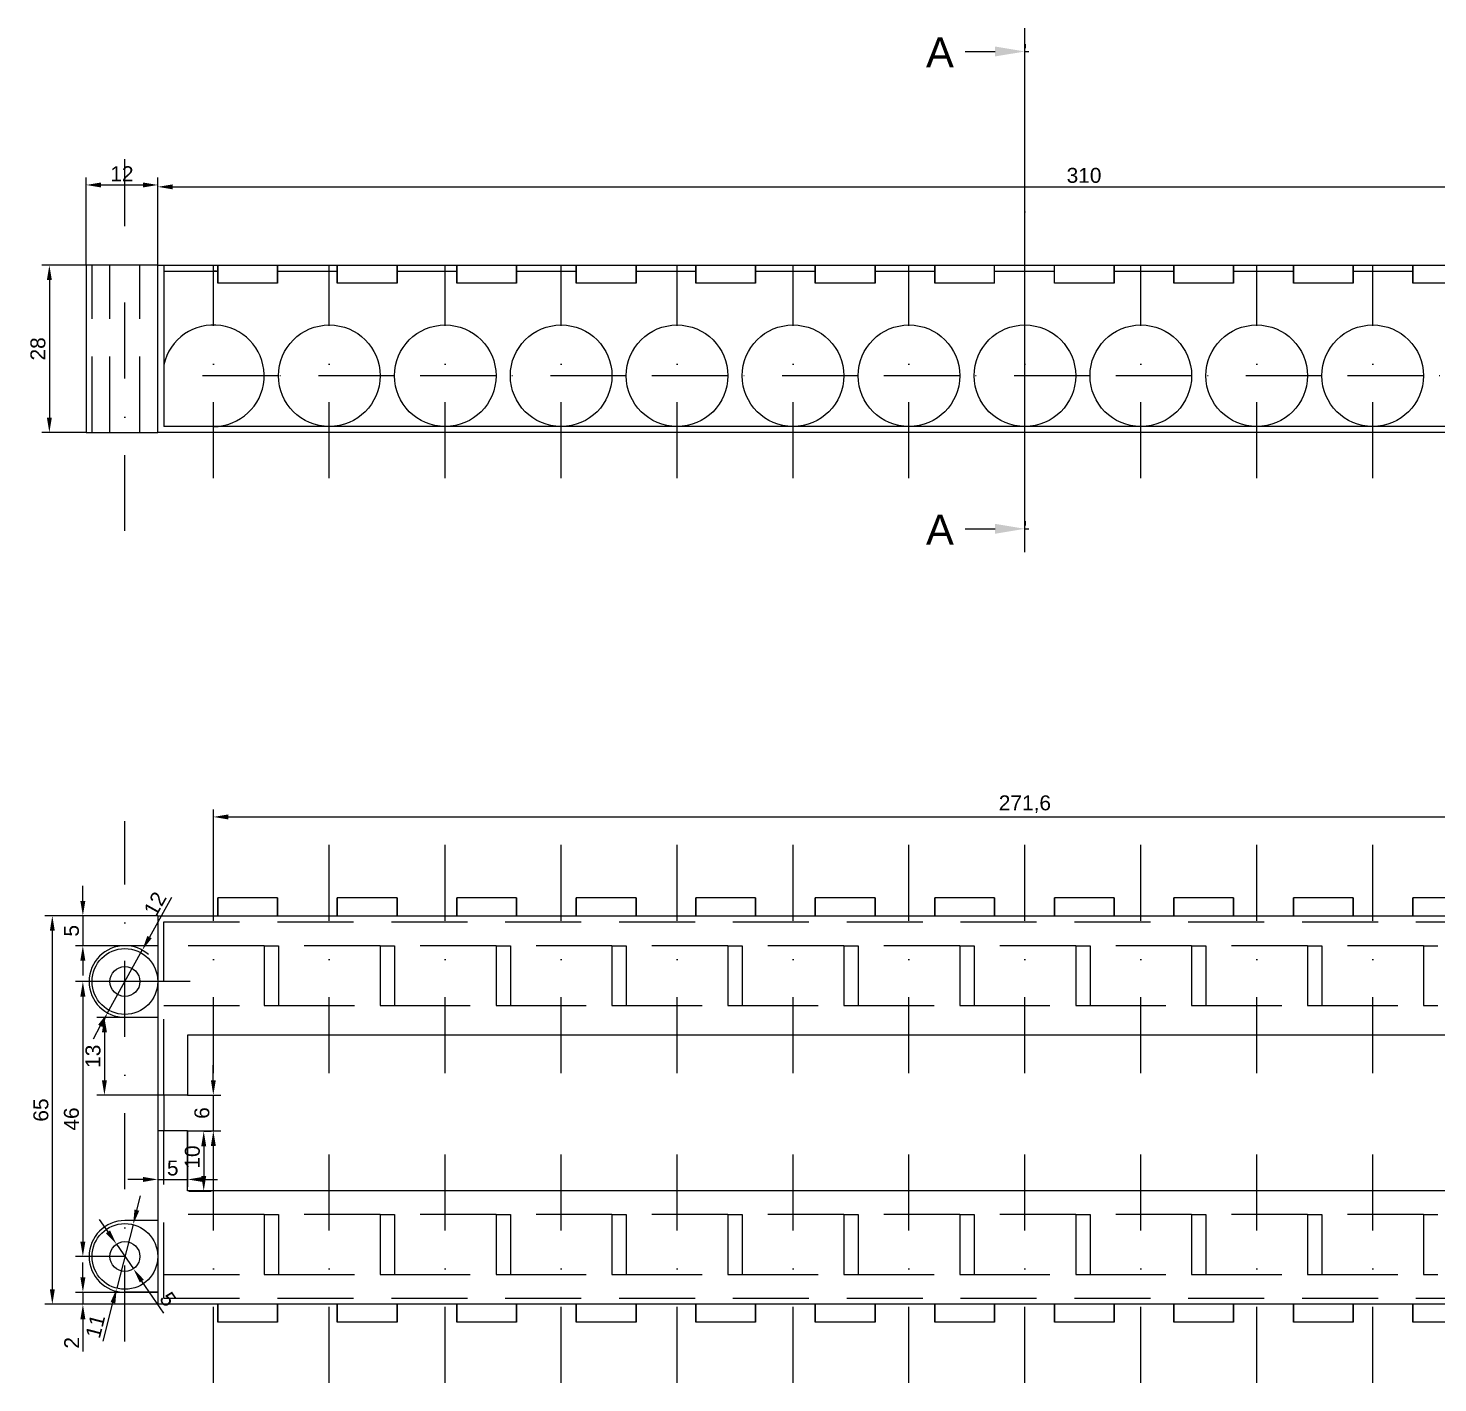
# Model space of a CAD drawing. Header units: millimetres. Extents: x 33 to 498, y 22 to 250.
# Drawn here: x 33.1 to 269, y 23.1 to 249.7 of the extents above; entities that cross this region are included whole.
import ezdxf

# ---------------------------------------------------------------- set-up
doc = ezdxf.new("R2010")
doc.units = ezdxf.units.MM
doc.linetypes.add('TRAZO_Y_PUNTO', pattern=[25.4, 12.7, -6.35, 0, -6.35])
doc.linetypes.add('TRAZOS', pattern=[19.05, 12.7, -6.35])
for name, color, linetype, lineweight in [('01_Contornos', 7, 'Continuous', 20), ('02_Ocultas', 4, 'TRAZOS', 20), ('03_Ejes', 1, 'TRAZO_Y_PUNTO', 18), ('04_Cotas', 3, 'Continuous', 18)]:
    doc.layers.add(name, color=color, linetype=linetype, lineweight=lineweight)
doc.styles.add('EstiloCota', font='arialbd.ttf', dxfattribs={"height": 10})
doc.styles.get("Standard").update_dxf_attribs({"font": 'arial.ttf'})
doc.dimstyles.new('CotasUNE', dxfattribs={"dimtxt": 10, "dimasz": 8, "dimexe": 1.25, "dimexo": 0, "dimtad": 1, "dimtxsty": 'EstiloCota', "dimcen": 2.5, "dimclrd": 256, "dimclrt": 256, "dimadec": 0, "dimazin": 0, "dimtfac": 1, "dimtmove": 0, "dimatfit": 3, "dimfxl": 1, "dimarcsym": 0})
doc.dimstyles.new('ISO-25', dxfattribs={"dimtxt": 2.5, "dimasz": 2.5, "dimexe": 1.25, "dimexo": 0.625, "dimtad": 1, "dimtxsty": 'Standard', "dimcen": 2.5, "dimadec": 0, "dimazin": 0, "dimtfac": 1, "dimtmove": 0, "dimatfit": 3, "dimfxl": 1, "dimarcsym": 0})

# ---------------------------------------------------------------- blocks, each defined once
blk = doc.blocks.new('*D1')
at = {"layer": '01_Contornos', "color": 0, "lineweight": -2, "transparency": 16777216}
for p, q in [((189.93, 165.95), (194.93, 165.95)), ((199.93, 166.49), (199.93, 167.2)), ((199.93, 165.95), (200.6, 165.95)), ((200.02, 166.49), (200.02, 167.2))]:
    blk.add_line(p, q, dxfattribs=at)
at = {"layer": '01_Contornos', "color": 0, "transparency": 16777216}
blk.add_solid([(194.93, 166.78), (194.93, 165.11), (199.93, 165.95)], dxfattribs=at)
at = {"layer": 'Defpoints', "color": 0}
for p in [(199.93, 165.95), (199.93, 165.86), (200.02, 165.86)]:
    blk.add_point(p, dxfattribs=at)
blk = doc.blocks.new('*D2')
at = {"layer": '01_Contornos', "color": 0, "lineweight": -2, "transparency": 16777216}
for p, q in [((189.93, 245.81), (194.93, 245.81)), ((199.93, 246.35), (199.93, 247.06)), ((199.93, 245.81), (200.6, 245.81)), ((200.02, 246.35), (200.02, 247.06))]:
    blk.add_line(p, q, dxfattribs=at)
at = {"layer": '01_Contornos', "color": 0, "transparency": 16777216}
blk.add_solid([(194.93, 246.65), (194.93, 244.98), (199.93, 245.81)], dxfattribs=at)
at = {"layer": 'Defpoints', "color": 0}
for p in [(199.93, 245.81), (199.93, 245.73), (200.02, 245.73)]:
    blk.add_point(p, dxfattribs=at)
blk = doc.blocks.new('*D32')
at = {"layer": '04_Cotas', "lineweight": -2, "transparency": 16777216}
for p, q in [((64.12, 73.69), (64.12, 76.19)), ((64.12, 71.19), (64.12, 65.19)), ((64.12, 62.69), (64.12, 60.19))]:
    blk.add_line(p, q, dxfattribs=at)
at = {"layer": '04_Cotas', "color": 0, "lineweight": -2, "transparency": 16777216}
for p, q in [((59.83, 71.19), (65.37, 71.19)), ((59.83, 65.19), (65.37, 65.19))]:
    blk.add_line(p, q, dxfattribs=at)
at = {"layer": '04_Cotas', "transparency": 16777216}
for points in [[(63.71, 73.69), (64.54, 73.69), (64.12, 71.19)], [(63.71, 62.69), (64.54, 62.69), (64.12, 65.19)]]:
    blk.add_solid(points, dxfattribs=at)
at = {"layer": 'Defpoints', "color": 0}
for p in [(59.83, 71.19), (59.83, 65.19), (64.12, 65.19)]:
    blk.add_point(p, dxfattribs=at)
at = {"layer": '04_Cotas', "transparency": 16777216, "insert": (62.22, 68.19), "char_height": 2.5, "attachment_point": 5, "rotation": 90}
blk.add_mtext('6', dxfattribs=at)
blk = doc.blocks.new('*D33')
at = {"layer": '04_Cotas', "color": 0, "lineweight": -2, "transparency": 16777216}
for p, q in [((54.83, 65.19), (54.83, 55.83)), ((59.83, 65.19), (59.83, 55.83))]:
    blk.add_line(p, q, dxfattribs=at)
at = {"layer": '04_Cotas', "lineweight": -2, "transparency": 16777216}
for p, q in [((52.33, 57.08), (49.83, 57.08)), ((54.83, 57.08), (59.83, 57.08)), ((62.33, 57.08), (64.83, 57.08))]:
    blk.add_line(p, q, dxfattribs=at)
at = {"layer": '04_Cotas', "transparency": 16777216}
for points in [[(52.33, 57.5), (52.33, 56.66), (54.83, 57.08)], [(62.33, 57.5), (62.33, 56.66), (59.83, 57.08)]]:
    blk.add_solid(points, dxfattribs=at)
at = {"layer": 'Defpoints', "color": 0}
for p in [(54.83, 65.19), (59.83, 65.19), (59.83, 57.08)]:
    blk.add_point(p, dxfattribs=at)
at = {"layer": '04_Cotas', "transparency": 16777216, "insert": (57.33, 58.98), "char_height": 2.5, "attachment_point": 5}
blk.add_mtext('5', dxfattribs=at)
blk = doc.blocks.new('*D34')
at = {"layer": '04_Cotas', "color": 0, "lineweight": -2, "transparency": 16777216}
for p, q in [((62.52, 65.13), (63.77, 65.13)), ((60.02, 55.13), (63.77, 55.13))]:
    blk.add_line(p, q, dxfattribs=at)
at = {"layer": '04_Cotas', "lineweight": -2, "transparency": 16777216}
blk.add_line((62.52, 62.63), (62.52, 57.63), dxfattribs=at)
at = {"layer": '04_Cotas', "transparency": 16777216}
for points in [[(62.1, 62.63), (62.93, 62.63), (62.52, 65.13)], [(62.1, 57.63), (62.93, 57.63), (62.52, 55.13)]]:
    blk.add_solid(points, dxfattribs=at)
at = {"layer": 'Defpoints', "color": 0}
for p in [(62.52, 65.13), (60.02, 55.13), (62.52, 55.13)]:
    blk.add_point(p, dxfattribs=at)
at = {"layer": '04_Cotas', "transparency": 16777216, "insert": (60.62, 60.83), "char_height": 2.5, "attachment_point": 5, "rotation": 90}
blk.add_mtext('10', dxfattribs=at)
blk = doc.blocks.new('*D35')
at = {"layer": '04_Cotas', "color": 0, "lineweight": -2, "transparency": 16777216}
for p, q in [((54.83, 84.19), (44.65, 84.19)), ((54.83, 71.19), (44.65, 71.19))]:
    blk.add_line(p, q, dxfattribs=at)
at = {"layer": '04_Cotas', "lineweight": -2, "transparency": 16777216}
blk.add_line((45.9, 81.69), (45.9, 73.69), dxfattribs=at)
at = {"layer": '04_Cotas', "transparency": 16777216}
for points in [[(45.48, 81.69), (46.32, 81.69), (45.9, 84.19)], [(45.48, 73.69), (46.32, 73.69), (45.9, 71.19)]]:
    blk.add_solid(points, dxfattribs=at)
at = {"layer": 'Defpoints', "color": 0}
for p in [(54.83, 84.19), (45.9, 71.19), (54.83, 71.19)]:
    blk.add_point(p, dxfattribs=at)
at = {"layer": '04_Cotas', "transparency": 16777216, "insert": (44, 77.69), "char_height": 2.5, "attachment_point": 5, "rotation": 90}
blk.add_mtext('13', dxfattribs=at)
blk = doc.blocks.new('*D36')
at = {"layer": '04_Cotas', "lineweight": -2, "transparency": 16777216}
for p, q in [((42.29, 103.69), (42.29, 106.19)), ((42.29, 101.19), (42.29, 96.19)), ((42.29, 93.69), (42.29, 91.19))]:
    blk.add_line(p, q, dxfattribs=at)
at = {"layer": '04_Cotas', "color": 0, "lineweight": -2, "transparency": 16777216}
for p, q in [((54.83, 101.19), (41.04, 101.19)), ((54.83, 96.19), (41.04, 96.19))]:
    blk.add_line(p, q, dxfattribs=at)
at = {"layer": '04_Cotas', "transparency": 16777216}
for points in [[(41.87, 103.69), (42.71, 103.69), (42.29, 101.19)], [(41.87, 93.69), (42.71, 93.69), (42.29, 96.19)]]:
    blk.add_solid(points, dxfattribs=at)
at = {"layer": 'Defpoints', "color": 0}
for p in [(54.83, 101.19), (42.29, 96.19), (54.83, 96.19)]:
    blk.add_point(p, dxfattribs=at)
at = {"layer": '04_Cotas', "transparency": 16777216, "insert": (40.39, 98.69), "char_height": 2.5, "attachment_point": 5, "rotation": 90}
blk.add_mtext('5', dxfattribs=at)
blk = doc.blocks.new('*D37')
at = {"layer": '04_Cotas', "color": 0, "lineweight": -2, "transparency": 16777216}
for p, q in [((49.33, 90.19), (41.04, 90.19)), ((49.33, 44.19), (41.04, 44.19))]:
    blk.add_line(p, q, dxfattribs=at)
at = {"layer": '04_Cotas', "lineweight": -2, "transparency": 16777216}
blk.add_line((42.29, 87.69), (42.29, 46.69), dxfattribs=at)
at = {"layer": '04_Cotas', "transparency": 16777216}
for points in [[(41.87, 87.69), (42.71, 87.69), (42.29, 90.19)], [(41.87, 46.69), (42.71, 46.69), (42.29, 44.19)]]:
    blk.add_solid(points, dxfattribs=at)
at = {"layer": 'Defpoints', "color": 0}
for p in [(49.33, 90.19), (42.29, 44.19), (49.33, 44.19)]:
    blk.add_point(p, dxfattribs=at)
at = {"layer": '04_Cotas', "transparency": 16777216, "insert": (40.39, 67.19), "char_height": 2.5, "attachment_point": 5, "rotation": 90}
blk.add_mtext('46', dxfattribs=at)
blk = doc.blocks.new('*D39')
at = {"layer": '04_Cotas', "lineweight": -2, "transparency": 16777216}
for p, q in [((42.3, 40.69), (42.3, 43.19)), ((42.3, 38.19), (42.3, 36.19)), ((42.3, 33.69), (42.3, 28.29))]:
    blk.add_line(p, q, dxfattribs=at)
at = {"layer": '04_Cotas', "color": 0, "lineweight": -2, "transparency": 16777216}
for p, q in [((54.83, 38.19), (41.05, 38.19)), ((54.83, 36.19), (41.05, 36.19))]:
    blk.add_line(p, q, dxfattribs=at)
at = {"layer": '04_Cotas', "transparency": 16777216}
for points in [[(41.88, 40.69), (42.71, 40.69), (42.3, 38.19)], [(41.88, 33.69), (42.71, 33.69), (42.3, 36.19)]]:
    blk.add_solid(points, dxfattribs=at)
at = {"layer": 'Defpoints', "color": 0}
for p in [(54.83, 38.19), (42.3, 36.19), (54.83, 36.19)]:
    blk.add_point(p, dxfattribs=at)
at = {"layer": '04_Cotas', "transparency": 16777216, "insert": (40.42, 29.74), "char_height": 2.5, "attachment_point": 5, "rotation": 90}
blk.add_mtext('2', dxfattribs=at)
blk = doc.blocks.new('*D40')
at = {"layer": '04_Cotas', "color": 0, "lineweight": -2, "transparency": 16777216}
for p, q in [((54.83, 101.19), (35.93, 101.19)), ((54.83, 36.19), (35.93, 36.19))]:
    blk.add_line(p, q, dxfattribs=at)
at = {"layer": '04_Cotas', "lineweight": -2, "transparency": 16777216}
blk.add_line((37.18, 98.69), (37.18, 38.69), dxfattribs=at)
at = {"layer": '04_Cotas', "transparency": 16777216}
for points in [[(36.77, 98.69), (37.6, 98.69), (37.18, 101.19)], [(36.77, 38.69), (37.6, 38.69), (37.18, 36.19)]]:
    blk.add_solid(points, dxfattribs=at)
at = {"layer": 'Defpoints', "color": 0}
for p in [(54.83, 101.19), (37.18, 36.19), (54.83, 36.19)]:
    blk.add_point(p, dxfattribs=at)
at = {"layer": '04_Cotas', "transparency": 16777216, "insert": (35.28, 68.69), "char_height": 2.5, "attachment_point": 5, "rotation": 90}
blk.add_mtext('65', dxfattribs=at)
blk = doc.blocks.new('*D41')
at = {"layer": '04_Cotas', "lineweight": -2, "transparency": 16777216}
for p, q in [((46.5, 48.31), (45.08, 50.37)), ((47.91, 46.25), (50.75, 42.13)), ((55.86, 34.7), (52.16, 40.07))]:
    blk.add_line(p, q, dxfattribs=at)
at = {"layer": '04_Cotas', "transparency": 16777216}
for points in [[(46.84, 48.55), (46.15, 48.08), (47.91, 46.25)], [(52.51, 40.31), (51.82, 39.84), (50.75, 42.13)]]:
    blk.add_solid(points, dxfattribs=at)
at = {"layer": 'Defpoints', "color": 0}
for p in [(47.91, 46.25), (50.75, 42.13)]:
    blk.add_point(p, dxfattribs=at)
at = {"layer": '04_Cotas', "transparency": 16777216, "insert": (56.28, 37.43), "char_height": 2.5, "attachment_point": 5, "rotation": 304.5168}
blk.add_mtext(' 5', dxfattribs=at)
blk = doc.blocks.new('*D42')
at = {"layer": '04_Cotas', "lineweight": -2, "transparency": 16777216}
for p, q in [((51.33, 51.94), (51.95, 54.36)), ((50.7, 49.52), (47.96, 38.87)), ((45.68, 30.04), (47.33, 36.45))]:
    blk.add_line(p, q, dxfattribs=at)
at = {"layer": '04_Cotas', "transparency": 16777216}
for points in [[(50.93, 52.04), (51.73, 51.84), (50.7, 49.52)], [(46.93, 36.55), (47.73, 36.34), (47.96, 38.87)]]:
    blk.add_solid(points, dxfattribs=at)
at = {"layer": 'Defpoints', "color": 0}
for p in [(50.7, 49.52), (47.96, 38.87)]:
    blk.add_point(p, dxfattribs=at)
at = {"layer": '04_Cotas', "transparency": 16777216, "insert": (44.37, 32.51), "char_height": 2.5, "attachment_point": 5, "rotation": 75.5281}
blk.add_mtext('11', dxfattribs=at)
blk = doc.blocks.new('*D43')
at = {"layer": '04_Cotas', "lineweight": -2, "transparency": 16777216}
for p, q in [((57.12, 104.28), (53.44, 97.63)), ((46.42, 84.94), (52.23, 95.44)), ((45.21, 82.76), (44, 80.57))]:
    blk.add_line(p, q, dxfattribs=at)
at = {"layer": '04_Cotas', "color": 0, "lineweight": -2, "transparency": 16777216}
blk.add_arc((49.33, 90.19), 6, 49.1084, 90, dxfattribs=at)
at = {"layer": '04_Cotas', "transparency": 16777216}
for points in [[(53.08, 97.83), (53.81, 97.43), (52.23, 95.44)], [(44.85, 82.96), (45.58, 82.56), (46.42, 84.94)]]:
    blk.add_solid(points, dxfattribs=at)
at = {"layer": 'Defpoints', "color": 0}
for p in [(52.23, 95.44), (46.42, 84.94)]:
    blk.add_point(p, dxfattribs=at)
at = {"layer": '04_Cotas', "transparency": 16777216, "insert": (54.37, 103.19), "char_height": 2.5, "attachment_point": 5, "rotation": 61.045}
blk.add_mtext('12', dxfattribs=at)
blk = doc.blocks.new('*D44')
at = {"layer": '04_Cotas', "color": 0, "lineweight": -2, "transparency": 16777216}
for p, q in [((64.13, 101.19), (64.13, 118.98)), ((335.73, 101.19), (335.73, 118.98))]:
    blk.add_line(p, q, dxfattribs=at)
at = {"layer": '04_Cotas', "lineweight": -2, "transparency": 16777216}
blk.add_line((66.63, 117.73), (333.23, 117.73), dxfattribs=at)
at = {"layer": '04_Cotas', "transparency": 16777216}
for points in [[(66.63, 118.15), (66.63, 117.32), (64.13, 117.73)], [(333.23, 118.15), (333.23, 117.32), (335.73, 117.73)]]:
    blk.add_solid(points, dxfattribs=at)
at = {"layer": 'Defpoints', "color": 0}
for p in [(335.73, 117.73), (64.13, 101.19), (335.73, 101.19)]:
    blk.add_point(p, dxfattribs=at)
at = {"layer": '04_Cotas', "transparency": 16777216, "insert": (199.93, 119.86), "char_height": 2.5, "attachment_point": 5}
blk.add_mtext('271,6', dxfattribs=at)
blk = doc.blocks.new('*D57')
at = {"layer": '04_Cotas', "color": 0, "lineweight": -2, "transparency": 16777216}
for p, q in [((42.83, 210.05), (35.44, 210.05)), ((42.83, 182.05), (35.44, 182.05))]:
    blk.add_line(p, q, dxfattribs=at)
at = {"layer": '04_Cotas', "lineweight": -2, "transparency": 16777216}
blk.add_line((36.69, 207.55), (36.69, 184.55), dxfattribs=at)
at = {"layer": '04_Cotas', "transparency": 16777216}
for points in [[(36.27, 207.55), (37.1, 207.55), (36.69, 210.05)], [(36.27, 184.55), (37.1, 184.55), (36.69, 182.05)]]:
    blk.add_solid(points, dxfattribs=at)
at = {"layer": 'Defpoints', "color": 0}
for p in [(42.83, 210.05), (36.69, 182.05), (42.83, 182.05)]:
    blk.add_point(p, dxfattribs=at)
at = {"layer": '04_Cotas', "transparency": 16777216, "insert": (34.78, 196.05), "char_height": 2.5, "attachment_point": 5, "rotation": 90}
blk.add_mtext('28', dxfattribs=at)
blk = doc.blocks.new('*D58')
at = {"layer": '04_Cotas', "color": 0, "lineweight": -2, "transparency": 16777216}
for p, q in [((42.83, 210.05), (42.83, 224.73)), ((54.83, 210.05), (54.83, 224.73))]:
    blk.add_line(p, q, dxfattribs=at)
at = {"layer": '04_Cotas', "lineweight": -2, "transparency": 16777216}
blk.add_line((45.33, 223.48), (52.33, 223.48), dxfattribs=at)
at = {"layer": '04_Cotas', "transparency": 16777216}
for points in [[(45.33, 223.89), (45.33, 223.06), (42.83, 223.48)], [(52.33, 223.89), (52.33, 223.06), (54.83, 223.48)]]:
    blk.add_solid(points, dxfattribs=at)
at = {"layer": 'Defpoints', "color": 0}
for p in [(54.83, 223.48), (42.83, 210.05), (54.83, 210.05)]:
    blk.add_point(p, dxfattribs=at)
at = {"layer": '04_Cotas', "transparency": 16777216, "insert": (48.83, 225.36), "char_height": 2.5, "attachment_point": 5}
blk.add_mtext('12', dxfattribs=at)
blk = doc.blocks.new('*D59')
at = {"layer": '04_Cotas', "color": 0, "lineweight": -2, "transparency": 16777216}
for p, q in [((54.83, 210.05), (54.83, 224.41)), ((364.83, 210.05), (364.83, 224.41))]:
    blk.add_line(p, q, dxfattribs=at)
at = {"layer": '04_Cotas', "lineweight": -2, "transparency": 16777216}
blk.add_line((57.33, 223.16), (362.33, 223.16), dxfattribs=at)
at = {"layer": '04_Cotas', "transparency": 16777216}
for points in [[(57.33, 223.58), (57.33, 222.75), (54.83, 223.16)], [(362.33, 223.58), (362.33, 222.75), (364.83, 223.16)]]:
    blk.add_solid(points, dxfattribs=at)
at = {"layer": 'Defpoints', "color": 0}
for p in [(364.83, 223.16), (54.83, 210.05), (364.83, 210.05)]:
    blk.add_point(p, dxfattribs=at)
at = {"layer": '04_Cotas', "transparency": 16777216, "insert": (209.83, 225.07), "char_height": 2.5, "attachment_point": 5}
blk.add_mtext('310', dxfattribs=at)

msp = doc.modelspace()

# ---------------------------------------------------------------- linework, layer by layer
at = {"layer": '01_Contornos'}
for p, q in [((199.93, 162.051), (199.93, 249.71)), ((199.93, 241.917), (199.93, 249.71)), ((54.83, 210.052), (42.83, 210.052)), ((42.83, 210.052), (42.83, 182.052)), ((54.83, 182.052), (54.83, 210.052)), ((54.83, 210.052), (348.863, 210.052)), ((55.83, 210.052), (55.83, 183.052)), ((64.863, 207.052), (64.863, 210.052)), ((64.863, 210.052), (64.863, 207.052)), ((74.863, 207.052), (74.863, 210.052)), ((74.863, 210.052), (74.863, 207.052)), ((84.863, 207.052), (84.863, 210.052)), ((84.863, 210.052), (84.863, 207.052)), ((94.863, 207.052), (94.863, 210.052)), ((94.863, 210.052), (94.863, 207.052)), ((104.863, 207.052), (104.863, 210.052)), ((104.863, 210.052), (104.863, 207.052)), ((114.863, 207.052), (114.863, 210.052)), ((114.863, 210.052), (114.863, 207.052)), ((124.863, 207.052), (124.863, 210.052)), ((124.863, 210.052), (124.863, 207.052)), ((134.863, 207.052), (134.863, 210.052)), ((134.863, 210.052), (134.863, 207.052)), ((144.863, 207.052), (144.863, 210.052)), ((144.863, 210.052), (144.863, 207.052)), ((154.863, 207.052), (154.863, 210.052)), ((154.863, 210.052), (154.863, 207.052)), ((164.863, 207.052), (164.863, 210.052)), ((164.863, 210.052), (164.863, 207.052)), ((174.863, 207.052), (174.863, 210.052)), ((174.863, 210.052), (174.863, 207.052)), ((184.863, 207.052), (184.863, 210.052)), ((184.863, 210.052), (184.863, 207.052)), ((194.863, 207.052), (194.863, 210.052)), ((204.863, 207.052), (204.863, 210.052)), ((214.863, 207.052), (214.863, 210.052)), ((214.863, 210.052), (214.863, 207.052)), ((224.863, 207.052), (224.863, 210.052)), ((224.863, 210.052), (224.863, 207.052)), ((234.863, 207.052), (234.863, 210.052)), ((234.863, 210.052), (234.863, 207.052)), ((244.863, 207.052), (244.863, 210.052)), ((244.863, 210.052), (244.863, 207.052)), ((254.863, 207.052), (254.863, 210.052)), ((254.863, 210.052), (254.863, 207.052)), ((264.863, 207.052), (264.863, 210.052)), ((264.863, 210.052), (264.863, 207.052)), ((55.83, 209.052), (64.863, 209.052)), ((74.863, 209.052), (84.863, 209.052)), ((94.863, 209.052), (104.863, 209.052)), ((114.863, 209.052), (124.863, 209.052)), ((134.863, 209.052), (144.863, 209.052)), ((154.863, 209.052), (164.863, 209.052)), ((174.863, 209.052), (184.863, 209.052)), ((194.863, 209.052), (204.863, 209.052)), ((214.863, 209.052), (224.863, 209.052)), ((234.863, 209.052), (244.863, 209.052)), ((254.863, 209.052), (264.863, 209.052)), ((74.863, 207.052), (64.863, 207.052)), ((94.863, 207.052), (84.863, 207.052)), ((114.863, 207.052), (104.863, 207.052)), ((134.863, 207.052), (124.863, 207.052)), ((154.863, 207.052), (144.863, 207.052)), ((174.863, 207.052), (164.863, 207.052)), ((194.863, 207.052), (184.863, 207.052)), ((194.863, 207.052), (194.863, 207.052)), ((214.863, 207.052), (204.863, 207.052)), ((204.863, 207.052), (204.863, 207.052)), ((234.863, 207.052), (224.863, 207.052)), ((254.863, 207.052), (244.863, 207.052)), ((274.863, 207.052), (264.863, 207.052)), ((42.83, 182.052), (54.83, 182.052)), ((364.83, 182.052), (54.83, 182.052)), ((347.83, 183.052), (55.83, 183.052)), ((199.93, 162.051), (199.93, 169.844)), ((74.863, 104.194), (64.863, 104.194)), ((64.863, 101.194), (64.863, 104.194)), ((64.863, 104.194), (64.863, 101.194)), ((74.863, 101.194), (74.863, 104.194)), ((74.863, 104.194), (74.863, 101.194)), ((94.863, 104.194), (84.863, 104.194)), ((84.863, 101.194), (84.863, 104.194)), ((84.863, 104.194), (84.863, 101.194)), ((94.863, 101.194), (94.863, 104.194)), ((94.863, 104.194), (94.863, 101.194)), ((114.863, 104.194), (104.863, 104.194)), ((104.863, 101.194), (104.863, 104.194)), ((104.863, 104.194), (104.863, 101.194)), ((114.863, 101.194), (114.863, 104.194)), ((114.863, 104.194), (114.863, 101.194)), ((134.863, 104.194), (124.863, 104.194)), ((124.863, 101.194), (124.863, 104.194)), ((124.863, 104.194), (124.863, 101.194)), ((134.863, 101.194), (134.863, 104.194)), ((134.863, 104.194), (134.863, 101.194)), ((154.863, 104.194), (144.863, 104.194)), ((144.863, 101.194), (144.863, 104.194)), ((144.863, 104.194), (144.863, 101.194)), ((154.863, 101.194), (154.863, 104.194)), ((154.863, 104.194), (154.863, 101.194)), ((174.863, 104.194), (164.863, 104.194)), ((164.863, 101.194), (164.863, 104.194)), ((164.863, 104.194), (164.863, 101.194)), ((174.863, 101.194), (174.863, 104.194)), ((174.863, 104.194), (174.863, 101.194)), ((194.863, 104.194), (184.863, 104.194)), ((184.863, 101.194), (184.863, 104.194)), ((184.863, 104.194), (184.863, 101.194)), ((194.863, 101.194), (194.863, 104.194)), ((194.863, 104.194), (194.863, 101.194)), ((214.863, 104.194), (204.863, 104.194)), ((204.863, 101.194), (204.863, 104.194)), ((204.863, 104.194), (204.863, 101.194)), ((214.863, 101.194), (214.863, 104.194)), ((214.863, 104.194), (214.863, 101.194)), ((234.863, 104.194), (224.863, 104.194)), ((224.863, 101.194), (224.863, 104.194)), ((224.863, 104.194), (224.863, 101.194)), ((234.863, 101.194), (234.863, 104.194)), ((234.863, 104.194), (234.863, 101.194)), ((254.863, 104.194), (244.863, 104.194)), ((244.863, 101.194), (244.863, 104.194)), ((244.863, 104.194), (244.863, 101.194)), ((254.863, 101.194), (254.863, 104.194)), ((254.863, 104.194), (254.863, 101.194)), ((274.863, 104.194), (264.863, 104.194)), ((264.863, 101.194), (264.863, 104.194)), ((264.863, 104.194), (264.863, 101.194)), ((54.83, 101.194), (364.83, 101.194)), ((54.83, 101.194), (54.83, 36.194)), ((54.83, 96.194), (49.33, 96.194)), ((54.83, 84.194), (49.33, 84.194)), ((342.83, 81.194), (59.83, 81.194)), ((59.83, 81.194), (59.83, 71.194)), ((59.83, 71.194), (54.83, 71.194)), ((55.83, 71.194), (55.83, 65.194)), ((59.83, 65.194), (54.83, 65.194)), ((59.83, 55.194), (59.83, 65.194)), ((342.83, 55.194), (59.83, 55.194)), ((54.83, 50.194), (49.33, 50.194)), ((54.83, 38.194), (49.33, 38.194)), ((364.83, 36.194), (54.83, 36.194)), ((64.863, 33.194), (64.863, 36.194)), ((64.863, 36.194), (64.863, 33.194)), ((74.863, 33.194), (74.863, 36.194)), ((74.863, 36.194), (74.863, 33.194)), ((84.863, 33.194), (84.863, 36.194)), ((84.863, 36.194), (84.863, 33.194)), ((94.863, 33.194), (94.863, 36.194)), ((94.863, 36.194), (94.863, 33.194)), ((104.863, 33.194), (104.863, 36.194)), ((104.863, 36.194), (104.863, 33.194)), ((114.863, 33.194), (114.863, 36.194)), ((114.863, 36.194), (114.863, 33.194)), ((124.863, 33.194), (124.863, 36.194)), ((124.863, 36.194), (124.863, 33.194)), ((134.863, 33.194), (134.863, 36.194)), ((134.863, 36.194), (134.863, 33.194)), ((144.863, 33.194), (144.863, 36.194)), ((144.863, 36.194), (144.863, 33.194)), ((154.863, 33.194), (154.863, 36.194)), ((154.863, 36.194), (154.863, 33.194)), ((164.863, 33.194), (164.863, 36.194)), ((164.863, 36.194), (164.863, 33.194)), ((174.863, 33.194), (174.863, 36.194)), ((174.863, 36.194), (174.863, 33.194)), ((184.863, 33.194), (184.863, 36.194)), ((184.863, 36.194), (184.863, 33.194)), ((194.863, 33.194), (194.863, 36.194)), ((194.863, 36.194), (194.863, 33.194)), ((204.863, 33.194), (204.863, 36.194)), ((204.863, 36.194), (204.863, 33.194)), ((214.863, 33.194), (214.863, 36.194)), ((214.863, 36.194), (214.863, 33.194)), ((224.863, 33.194), (224.863, 36.194)), ((224.863, 36.194), (224.863, 33.194)), ((234.863, 33.194), (234.863, 36.194)), ((234.863, 36.194), (234.863, 33.194)), ((244.863, 33.194), (244.863, 36.194)), ((244.863, 36.194), (244.863, 33.194)), ((254.863, 33.194), (254.863, 36.194)), ((254.863, 36.194), (254.863, 33.194)), ((264.863, 33.194), (264.863, 36.194)), ((264.863, 36.194), (264.863, 33.194)), ((74.863, 33.194), (64.863, 33.194)), ((94.863, 33.194), (84.863, 33.194)), ((114.863, 33.194), (104.863, 33.194)), ((134.863, 33.194), (124.863, 33.194)), ((154.863, 33.194), (144.863, 33.194)), ((174.863, 33.194), (164.863, 33.194)), ((194.863, 33.194), (184.863, 33.194)), ((214.863, 33.194), (204.863, 33.194)), ((234.863, 33.194), (224.863, 33.194)), ((254.863, 33.194), (244.863, 33.194)), ((274.863, 33.194), (264.863, 33.194))]:
    msp.add_line(p, q, dxfattribs=at)
for centre, radius in [((83.53, 191.552), 8.5), ((102.93, 191.552), 8.5), ((122.33, 191.552), 8.5), ((141.73, 191.552), 8.5), ((161.13, 191.552), 8.5), ((180.53, 191.552), 8.5), ((199.93, 191.552), 8.5), ((219.33, 191.552), 8.5), ((238.73, 191.552), 8.5), ((258.13, 191.552), 8.5), ((49.33, 90.194), 5.5), ((49.33, 90.194), 2.5), ((49.33, 44.194), 5.5), ((49.33, 44.194), 2.5)]:
    msp.add_circle(centre, radius, dxfattribs=at)
for centre, radius, start, end in [((64.13, 200.552), 8.5, 85.05043, 90), ((64.13, 191.552), 8.5, 270, 167.5463), ((49.33, 90.194), 6, 90, 270), ((49.33, 44.194), 6, 90, 270)]:
    msp.add_arc(centre, radius, start, end, dxfattribs=at)
at = {"layer": '02_Ocultas'}
for p, q in [((43.83, 182.052), (43.83, 210.052)), ((46.83, 182.052), (46.83, 210.052)), ((51.83, 182.052), (51.83, 210.052)), ((55.83, 100.194), (347.83, 100.194)), ((55.83, 71.194), (55.83, 100.194)), ((72.63, 96.194), (55.83, 96.194)), ((72.63, 96.194), (75.03, 96.194)), ((72.63, 96.194), (72.63, 86.194)), ((75.03, 96.194), (75.03, 86.194)), ((92.03, 96.194), (75.03, 96.194)), ((92.03, 96.194), (94.43, 96.194)), ((92.03, 96.194), (92.03, 86.194)), ((94.43, 96.194), (94.43, 86.194)), ((111.43, 96.194), (94.43, 96.194)), ((111.43, 96.194), (113.83, 96.194)), ((111.43, 96.194), (111.43, 86.194)), ((113.83, 96.194), (113.83, 86.194)), ((130.83, 96.194), (113.83, 96.194)), ((130.83, 96.194), (133.23, 96.194)), ((130.83, 96.194), (130.83, 86.194)), ((133.23, 96.194), (133.23, 86.194)), ((150.23, 96.194), (133.23, 96.194)), ((150.23, 96.194), (152.63, 96.194)), ((150.23, 96.194), (150.23, 86.194)), ((152.63, 96.194), (152.63, 86.194)), ((169.63, 96.194), (152.63, 96.194)), ((169.63, 96.194), (172.03, 96.194)), ((169.63, 96.194), (169.63, 86.194)), ((172.03, 96.194), (172.03, 86.194)), ((189.03, 96.194), (172.03, 96.194)), ((189.03, 96.194), (191.43, 96.194)), ((189.03, 96.194), (189.03, 86.194)), ((191.43, 96.194), (191.43, 86.194)), ((208.43, 96.194), (191.43, 96.194)), ((208.43, 96.194), (210.83, 96.194)), ((208.43, 96.194), (208.43, 86.194)), ((210.83, 96.194), (210.83, 86.194)), ((227.83, 96.194), (210.83, 96.194)), ((227.83, 96.194), (230.23, 96.194)), ((227.83, 96.194), (227.83, 86.194)), ((230.23, 96.194), (230.23, 86.194)), ((247.23, 96.194), (230.23, 96.194)), ((247.23, 96.194), (249.63, 96.194)), ((247.23, 96.194), (247.23, 86.194)), ((249.63, 96.194), (249.63, 86.194)), ((266.63, 96.194), (249.63, 96.194)), ((266.63, 96.194), (269.03, 96.194)), ((266.63, 96.194), (266.63, 86.194)), ((55.83, 86.194), (72.63, 86.194)), ((72.63, 86.194), (75.03, 86.194)), ((75.03, 86.194), (92.03, 86.194)), ((92.03, 86.194), (94.43, 86.194)), ((94.43, 86.194), (111.43, 86.194)), ((111.43, 86.194), (113.83, 86.194)), ((113.83, 86.194), (130.83, 86.194)), ((130.83, 86.194), (133.23, 86.194)), ((133.23, 86.194), (150.23, 86.194)), ((150.23, 86.194), (152.63, 86.194)), ((152.63, 86.194), (169.63, 86.194)), ((169.63, 86.194), (172.03, 86.194)), ((172.03, 86.194), (189.03, 86.194)), ((189.03, 86.194), (191.43, 86.194)), ((191.43, 86.194), (208.43, 86.194)), ((208.43, 86.194), (210.83, 86.194)), ((210.83, 86.194), (227.83, 86.194)), ((227.83, 86.194), (230.23, 86.194)), ((230.23, 86.194), (247.23, 86.194)), ((247.23, 86.194), (249.63, 86.194)), ((249.63, 86.194), (266.63, 86.194)), ((266.63, 86.194), (269.03, 86.194)), ((55.83, 37.194), (55.83, 65.194)), ((72.63, 51.194), (55.83, 51.194)), ((72.63, 51.194), (75.03, 51.194)), ((72.63, 51.194), (72.63, 41.194)), ((75.03, 51.194), (75.03, 41.194)), ((92.03, 51.194), (75.03, 51.194)), ((92.03, 51.194), (94.43, 51.194)), ((92.03, 51.194), (92.03, 41.194)), ((94.43, 51.194), (94.43, 41.194)), ((111.43, 51.194), (94.43, 51.194)), ((111.43, 51.194), (113.83, 51.194)), ((111.43, 51.194), (111.43, 41.194)), ((113.83, 51.194), (113.83, 41.194)), ((130.83, 51.194), (113.83, 51.194)), ((130.83, 51.194), (133.23, 51.194)), ((130.83, 51.194), (130.83, 41.194)), ((133.23, 51.194), (133.23, 41.194)), ((150.23, 51.194), (133.23, 51.194)), ((150.23, 51.194), (152.63, 51.194)), ((150.23, 51.194), (150.23, 41.194)), ((152.63, 51.194), (152.63, 41.194)), ((169.63, 51.194), (152.63, 51.194)), ((169.63, 51.194), (172.03, 51.194)), ((169.63, 51.194), (169.63, 41.194)), ((172.03, 51.194), (172.03, 41.194)), ((189.03, 51.194), (172.03, 51.194)), ((189.03, 51.194), (191.43, 51.194)), ((189.03, 51.194), (189.03, 41.194)), ((191.43, 51.194), (191.43, 41.194)), ((208.43, 51.194), (191.43, 51.194)), ((208.43, 51.194), (210.83, 51.194)), ((208.43, 51.194), (208.43, 41.194)), ((210.83, 51.194), (210.83, 41.194)), ((227.83, 51.194), (210.83, 51.194)), ((227.83, 51.194), (230.23, 51.194)), ((227.83, 51.194), (227.83, 41.194)), ((230.23, 51.194), (230.23, 41.194)), ((247.23, 51.194), (230.23, 51.194)), ((247.23, 51.194), (249.63, 51.194)), ((247.23, 51.194), (247.23, 41.194)), ((249.63, 51.194), (249.63, 41.194)), ((266.63, 51.194), (249.63, 51.194)), ((266.63, 51.194), (269.03, 51.194)), ((266.63, 51.194), (266.63, 41.194)), ((55.83, 41.194), (72.63, 41.194)), ((72.63, 41.194), (75.03, 41.194)), ((75.03, 41.194), (92.03, 41.194)), ((92.03, 41.194), (94.43, 41.194)), ((94.43, 41.194), (111.43, 41.194)), ((111.43, 41.194), (113.83, 41.194)), ((113.83, 41.194), (130.83, 41.194)), ((130.83, 41.194), (133.23, 41.194)), ((133.23, 41.194), (150.23, 41.194)), ((150.23, 41.194), (152.63, 41.194)), ((152.63, 41.194), (169.63, 41.194)), ((169.63, 41.194), (172.03, 41.194)), ((172.03, 41.194), (189.03, 41.194)), ((189.03, 41.194), (191.43, 41.194)), ((191.43, 41.194), (208.43, 41.194)), ((208.43, 41.194), (210.83, 41.194)), ((210.83, 41.194), (227.83, 41.194)), ((227.83, 41.194), (230.23, 41.194)), ((230.23, 41.194), (247.23, 41.194)), ((247.23, 41.194), (249.63, 41.194)), ((249.63, 41.194), (266.63, 41.194)), ((266.63, 41.194), (269.03, 41.194)), ((55.83, 37.194), (347.83, 37.194))]:
    msp.add_line(p, q, dxfattribs=at)
at = {"layer": '03_Ejes'}
for p, q in [((199.93, 174.429), (199.93, 236.949)), ((49.33, 165.591), (49.33, 227.811)), ((64.13, 174.429), (64.13, 210.052)), ((83.53, 174.429), (83.53, 210.052)), ((102.93, 174.429), (102.93, 210.052)), ((102.93, 174.429), (102.93, 210.052)), ((122.33, 174.429), (122.33, 210.052)), ((141.73, 174.429), (141.73, 210.052)), ((141.73, 174.429), (141.73, 210.052)), ((161.13, 174.429), (161.13, 210.052)), ((180.53, 174.429), (180.53, 210.052)), ((180.53, 174.429), (180.53, 210.052)), ((199.93, 174.429), (199.93, 210.052)), ((219.33, 174.429), (219.33, 210.052)), ((219.33, 174.429), (219.33, 210.052)), ((238.73, 174.429), (238.73, 210.052)), ((258.13, 174.429), (258.13, 210.052)), ((258.13, 174.429), (258.13, 210.052)), ((75.03, 191.552), (54.83, 191.552)), ((94.43, 191.552), (72.63, 191.552)), ((111.43, 191.552), (94.43, 191.552)), ((133.23, 191.552), (111.43, 191.552)), ((150.23, 191.552), (133.23, 191.552)), ((172.03, 191.552), (150.23, 191.552)), ((189.03, 191.552), (172.03, 191.552)), ((210.83, 191.552), (189.03, 191.552)), ((227.83, 191.552), (210.83, 191.552)), ((249.63, 191.552), (227.83, 191.552)), ((266.63, 191.552), (249.63, 191.552)), ((288.43, 191.552), (266.63, 191.552)), ((49.33, 29.957), (49.33, 117.049)), ((64.13, 74.853), (64.13, 116.37)), ((83.53, 74.853), (83.53, 116.37)), ((102.93, 74.853), (102.93, 116.37)), ((122.33, 74.853), (122.33, 116.37)), ((141.73, 74.853), (141.73, 116.37)), ((161.13, 74.853), (161.13, 116.37)), ((180.53, 74.853), (180.53, 116.37)), ((199.93, 74.853), (199.93, 116.37)), ((219.33, 74.853), (219.33, 116.37)), ((238.73, 74.853), (238.73, 116.37)), ((258.13, 74.853), (258.13, 116.37)), ((60.255, 90.194), (36.825, 90.194)), ((64.13, 23.052), (64.13, 61.824)), ((83.53, 23.052), (83.53, 61.824)), ((102.93, 23.052), (102.93, 61.824)), ((122.33, 23.052), (122.33, 61.824)), ((141.73, 23.052), (141.73, 61.824)), ((161.13, 23.052), (161.13, 61.824)), ((180.53, 23.052), (180.53, 61.824)), ((199.93, 23.052), (199.93, 61.824)), ((219.33, 23.052), (219.33, 61.824)), ((238.73, 23.052), (238.73, 61.824)), ((258.13, 23.052), (258.13, 61.824))]:
    msp.add_line(p, q, dxfattribs=at)

# ---------------------------------------------------------------- texts
at = {"layer": '01_Contornos'}
for p in [(183.386, 243.164), (183.386, 163.298)]:
    msp.add_text('A', height=5, dxfattribs=at).set_placement(p)

# ---------------------------------------------------------------- dimensions: what is measured, and where the dimension line sits
for base, p1, p2, picture, middle in [((199.93, 245.813), (200.016, 245.727), (199.93, 245.727), '*D2', (199.973, 245.813)), ((199.93, 165.947), (200.016, 165.861), (199.93, 165.861), '*D1', (199.973, 165.947))]:
    dim = msp.add_linear_dim(base=base, p1=p1, p2=p2, text=' ', dimstyle='ISO-25', override={"dimasz": 5, "dimsd1": 1}, dxfattribs=at)
    dim.commit()
    dim.dimension.update_dxf_attribs({"geometry": picture, "text_midpoint": middle})
at = {"layer": '04_Cotas'}
for base, p1, p2, picture, middle in [((54.83, 223.477), (42.83, 210.052), (54.83, 210.052), '*D58', (48.83, 225.357)), ((364.83, 223.165), (54.83, 210.052), (364.83, 210.052), '*D59', (209.83, 225.067)), ((335.73, 117.733), (64.13, 101.194), (335.73, 101.194), '*D44', (199.93, 119.861)), ((59.83, 57.079), (54.83, 65.194), (59.83, 65.194), '*D33', (57.33, 58.976))]:
    dim = msp.add_linear_dim(base=base, p1=p1, p2=p2, dimstyle='CotasUNE', override={"dimtxt": 2.5, "dimasz": 2.5, "dimtxsty": 'Standard'}, dxfattribs=at)
    dim.commit()
    dim.dimension.update_dxf_attribs({"geometry": picture, "text_midpoint": middle})
for base, p1, p2, picture, middle in [((36.686, 182.052), (42.83, 210.052), (42.83, 182.052), '*D57', (34.784, 196.052)), ((42.289, 96.194), (54.83, 101.194), (54.83, 96.194), '*D36', (40.393, 98.694)), ((37.182, 36.194), (54.83, 101.194), (54.83, 36.194), '*D40', (35.281, 68.694)), ((42.289, 44.194), (49.33, 90.194), (49.33, 44.194), '*D37', (40.387, 67.194)), ((45.901, 71.194), (54.83, 84.194), (54.83, 71.194), '*D35', (43.999, 77.694)), ((64.122, 65.194), (59.83, 71.194), (59.83, 65.194), '*D32', (62.221, 68.194))]:
    dim = msp.add_linear_dim(base=base, p1=p1, p2=p2, angle=90, dimstyle='CotasUNE', override={"dimtxt": 2.5, "dimasz": 2.5, "dimtxsty": 'Standard'}, dxfattribs=at)
    dim.commit()
    dim.dimension.update_dxf_attribs({"geometry": picture, "text_midpoint": middle})
dim = msp.add_diameter_dim_2p(p1=(46.425, 84.944), p2=(52.234, 95.444), text='12', dimstyle='CotasUNE', override={"dimtxt": 2.5, "dimasz": 2.5, "dimtxsty": 'Standard'}, dxfattribs=at)
dim.commit()
dim.dimension.update_dxf_attribs({"geometry": '*D43', "text_midpoint": (56.015, 102.277), "dimtype": 163})
dim = msp.add_linear_dim(base=(62.518, 55.129), p1=(62.518, 65.129), p2=(60.025, 55.129), angle=90, dimstyle='CotasUNE', override={"dimtxt": 2.5, "dimasz": 2.5, "dimtxsty": 'Standard'}, dxfattribs=at)
dim.commit()
dim.dimension.update_dxf_attribs({"geometry": '*D34', "text_midpoint": (62.518, 60.829), "dimtype": 160})
for p1, p2, text, picture, middle in [((50.704, 49.52), (47.955, 38.869), '11', '*D42', (44.371, 32.506)), ((47.913, 46.254), (50.746, 42.134), ' 5', '*D41', (56.282, 37.432))]:
    dim = msp.add_diameter_dim_2p(p1=p1, p2=p2, text=text, dimstyle='CotasUNE', override={"dimtxt": 2.5, "dimasz": 2.5, "dimtxsty": 'Standard'}, dxfattribs=at)
    dim.commit()
    dim.dimension.update_dxf_attribs({"geometry": picture, "text_midpoint": middle})
dim = msp.add_aligned_dim(p1=(54.83, 38.194), p2=(54.83, 36.194), distance=-12.534, dimstyle='CotasUNE', override={"dimtxt": 2.5, "dimasz": 2.5, "dimtxsty": 'Standard'}, dxfattribs=at)
dim.commit()
dim.dimension.update_dxf_attribs({"geometry": '*D39', "text_midpoint": (40.416, 29.741)})

doc.saveas('drawing.dxf')
